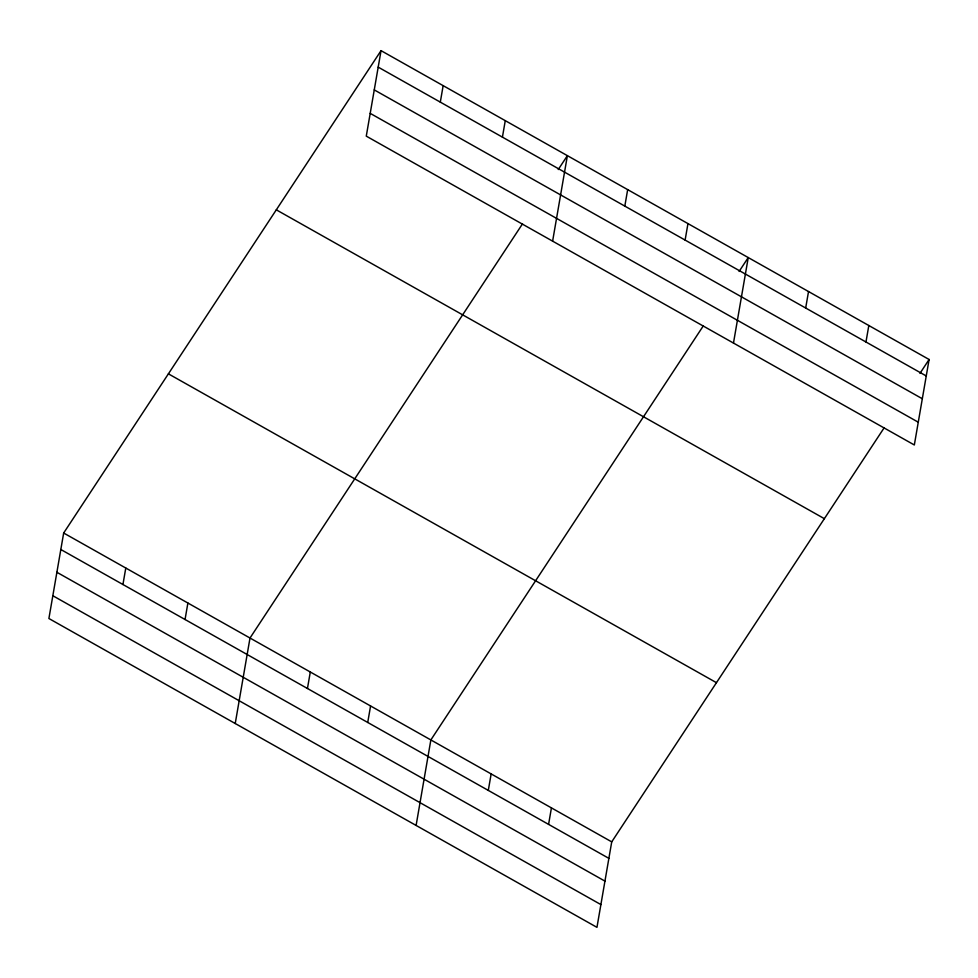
<?xml version="1.0" encoding="UTF-8"?>
<svg xmlns="http://www.w3.org/2000/svg" width="978" height="978" viewBox="0 0 978 978"><rect width="100%" height="100%" fill="white"/><g stroke="black" fill="none" stroke-linecap="round" stroke-linejoin="round"><path stroke-width="1.47" d="M381.041 50.648L366.273 136.138L914.332 444.978L929.1 359.488L381.041 50.648L63.668 533.022L48.9 618.512L596.959 927.352L611.727 841.862L884.21 427.716M122.935 584.514L125.783 568.022M185.05 619.514L187.886 603.023M235.233 723.512L250.001 638.035L522.496 223.876M307.447 688.488L310.295 672.008M440.308 102.128L443.156 85.648M367.728 722.461L370.576 705.969M502.423 137.14L505.271 120.649M416.102 825.432L430.858 739.943L703.353 325.796M552.619 241.138L567.387 155.649L558.242 169.549M488.303 790.407L491.152 773.916M624.82 206.113L627.668 189.622M548.585 824.381L551.433 807.889M685.113 240.087L687.962 223.595M733.476 343.058L748.243 257.569L739.099 271.468M805.676 308.021L808.525 291.542M865.97 341.994L868.819 325.515M919.956 373.388L929.1 359.488M378.193 67.127L926.252 375.968M374.268 89.903L922.315 398.743M370.21 113.362L918.269 422.203M276.309 209.83L824.368 518.67M168.399 373.84L716.458 682.681M63.668 533.022L611.727 841.862M60.819 549.502L608.878 858.354M56.883 572.277L604.942 881.117M52.836 595.736L600.883 904.577"/></g></svg>
